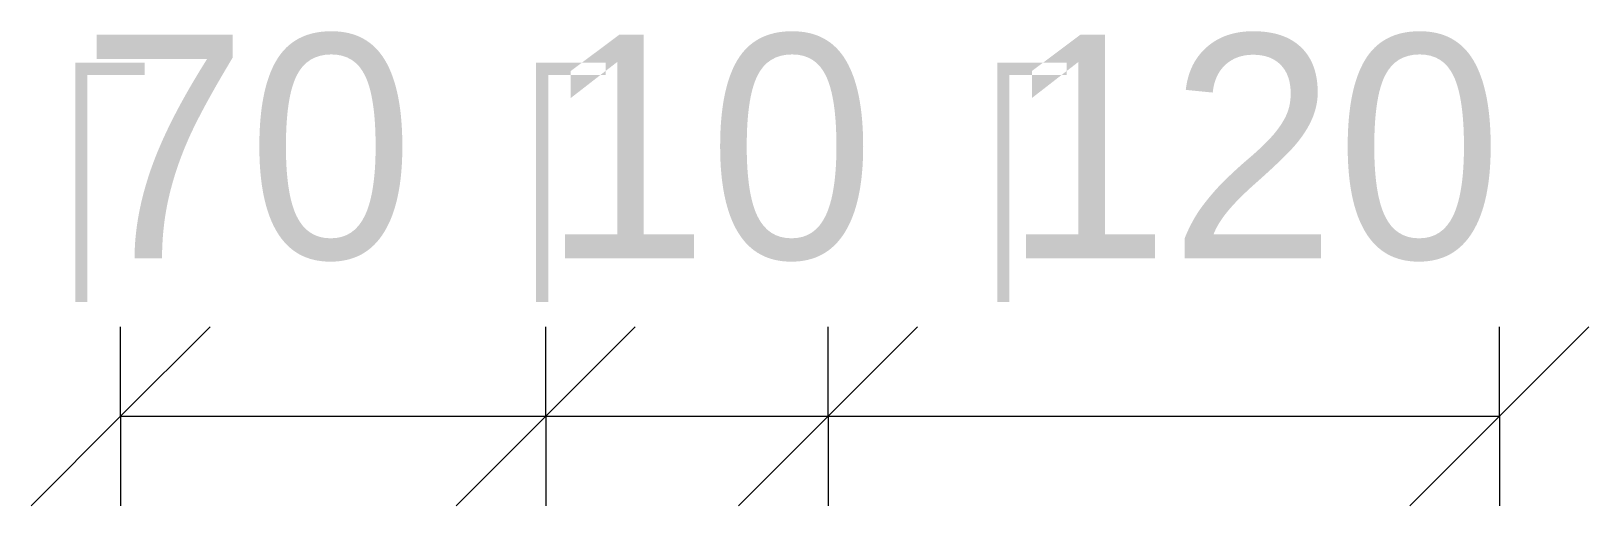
# Model space of a CAD drawing. Header units: millimetres. Extents: x 2323 to 9598, y -11320 to 18539.
# Drawn here: x 3372 to 4764, y 3812 to 4236 of the extents above; entities that cross this region are included whole.
import ezdxf

# ---------------------------------------------------------------- set-up
doc = ezdxf.new("R2010")
doc.units = ezdxf.units.MM
doc.layers.add('A-ANNO-DIMS', color=211, linetype='Continuous', lineweight=9)
doc.layers.add('A-ANNO-DIMS-80', color=211, linetype='Continuous', lineweight=9)
doc.styles.add('Nirmala UI Semilight_1', font='NirmalaS.ttf', dxfattribs={"height": 200})
doc.dimstyles.new('Arrow_Filled_-_2_5_NI_UI_1', dxfattribs={"dimscale": 304.8, "dimtxt": 209.472789, "dimasz": 0.524934, "dimexe": 0.262467, "dimexo": 0.0625, "dimgap": 0.262467, "dimtad": 1, "dimdec": 0, "dimzin": 0, "dimdsep": 46, "dimtxsty": 'Nirmala UI Semilight_1', "dimblk1": 'OBLIQUE', "dimblk2": 'OBLIQUE', "dimsah": 1, "dimcen": 0.09, "dimazin": 0, "dimtfac": 1, "dimtdec": 4, "dimtix": 1, "dimtmove": 2, "dimatfit": 3, "dimfxl": 0.262467, "dimfxlon": 1, "dimtvp": 1, "dimtolj": 1, "dimtzin": 0, "dimarcsym": 2})
doc.dimstyles.new('Arrow_Filled_-_2_5_NI_UI_2', dxfattribs={"dimscale": 304.8, "dimtxt": 209.472789, "dimasz": 0.524934, "dimexe": 0.262467, "dimexo": 0.0625, "dimgap": 0.262467, "dimtad": 1, "dimdec": 0, "dimzin": 0, "dimdsep": 46, "dimtxsty": 'Nirmala UI Semilight_1', "dimblk1": 'OBLIQUE', "dimblk2": 'OBLIQUE', "dimsah": 1, "dimcen": 0.09, "dimazin": 0, "dimtfac": 1, "dimtdec": 4, "dimtix": 1, "dimtmove": 0, "dimatfit": 3, "dimfxl": 0.262467, "dimfxlon": 1, "dimtvp": 1, "dimtolj": 1, "dimtzin": 0, "dimarcsym": 2})

# ---------------------------------------------------------------- blocks, each defined once
blk = doc.blocks.new('DIMBLOCK4-TOP NOTCH DETAIL')
at = {"layer": 'A-ANNO-DIMS-80'}
for p, q in [((3452, 3891.8), (3532, 3971.8)), ((3452, 3891.8), (3452, 3971.8)), ((3832, 3891.8), (3912, 3971.8)), ((3832, 3891.8), (3832, 3971.8)), ((3452, 3891.8), (3372, 3811.8)), ((3452, 3891.8), (3832, 3891.8)), ((3452, 3891.8), (3452, 3811.8)), ((3832, 3891.8), (3752, 3811.8)), ((3832, 3891.8), (3832, 3811.8))]:
    blk.add_line(p, q, dxfattribs=at)
at = {"layer": 'A-ANNO-DIMS-80', "color": 0, "insert": (3416.8, 4232.7), "char_height": 200, "width": 356.485, "attachment_point": 1, "line_spacing_factor": 1.142579, "style": 'Nirmala UI Semilight_1'}
blk.add_mtext('\u202a70', dxfattribs=at)
blk = doc.blocks.new('_Oblique')
at = {"color": 0, "linetype": 'ByBlock', "lineweight": -2}
blk.add_line((-0.5, -0.5), (0.5, 0.5), dxfattribs=at)
blk = doc.blocks.new('DIMBLOCK5-TOP NOTCH DETAIL')
at = {"layer": 'A-ANNO-DIMS-80'}
for p, q in [((3832, 3891.8), (3912, 3971.8)), ((3832, 3891.8), (3832, 3971.8)), ((4084.4, 3891.8), (4164.4, 3971.8)), ((4084.4, 3891.8), (4084.4, 3971.8)), ((3832, 3891.8), (3752, 3811.8)), ((3832, 3891.8), (4084.4, 3891.8)), ((3832, 3891.8), (3832, 3811.8)), ((4084.4, 3891.8), (4004.4, 3811.8)), ((4084.4, 3891.8), (4084.4, 3811.8))]:
    blk.add_line(p, q, dxfattribs=at)
at = {"layer": 'A-ANNO-DIMS-80', "color": 0, "insert": (3828.7, 4232.7), "char_height": 200, "width": 310.781, "attachment_point": 1, "line_spacing_factor": 1.142579, "style": 'Nirmala UI Semilight_1'}
blk.add_mtext('\u202a10', dxfattribs=at)
blk = doc.blocks.new('DIMBLOCK6-TOP NOTCH DETAIL')
at = {"layer": 'A-ANNO-DIMS-80'}
for p, q in [((4084.4, 3891.8), (4164.4, 3971.8)), ((4084.4, 3891.8), (4084.4, 3971.8)), ((4684.4, 3891.8), (4764.4, 3971.8)), ((4684.4, 3891.8), (4684.4, 3971.8)), ((4084.4, 3891.8), (4004.4, 3811.8)), ((4084.4, 3891.8), (4684.4, 3891.8)), ((4084.4, 3891.8), (4084.4, 3811.8)), ((4684.4, 3891.8), (4604.4, 3811.8)), ((4684.4, 3891.8), (4684.4, 3811.8))]:
    blk.add_line(p, q, dxfattribs=at)
at = {"layer": 'A-ANNO-DIMS-80', "color": 0, "insert": (4240.9, 4232.7), "char_height": 200, "width": 493.594, "attachment_point": 1, "line_spacing_factor": 1.142579, "style": 'Nirmala UI Semilight_1'}
blk.add_mtext('\u202a120', dxfattribs=at)

msp = doc.modelspace()

# ---------------------------------------------------------------- dimensions: what is measured, and where the dimension line sits
at = {"layer": 'A-ANNO-DIMS'}
for base, p1, p2, text, override, picture, middle in [((3832, 3891.8), (3452, 3811.8), (3832, 3811.8), '\u202a70', {"dimpost": '<>', "dimfxl": 380}, 'DIMBLOCK4-TOP NOTCH DETAIL', (3595.1, 4099.4)), ((4684.4, 3891.8), (4084.4, 3811.8), (4684.4, 3811.8), '\u202a120', {"dimpost": '<>', "dimfxl": 600}, 'DIMBLOCK6-TOP NOTCH DETAIL', (4487.7, 4099.4))]:
    dim = msp.add_linear_dim(base=base, p1=p1, p2=p2, text=text, dimstyle='Arrow_Filled_-_2_5_NI_UI_1', override=override, dxfattribs=at)
    dim.commit()
    dim.dimension.update_dxf_attribs({"geometry": picture, "text_midpoint": middle, "dimtype": 160})
dim = msp.add_linear_dim(base=(4084.4, 3891.8), p1=(3832, 3811.8), p2=(4084.4, 3811.8), text='\u202a10', dimstyle='Arrow_Filled_-_2_5_NI_UI_2', override={"dimpost": '<>', "dimfxl": 252.373632}, dxfattribs=at)
dim.commit()
dim.dimension.update_dxf_attribs({"geometry": 'DIMBLOCK5-TOP NOTCH DETAIL', "text_midpoint": (3958.2, 4092.8)})

doc.saveas('drawing.dxf')
